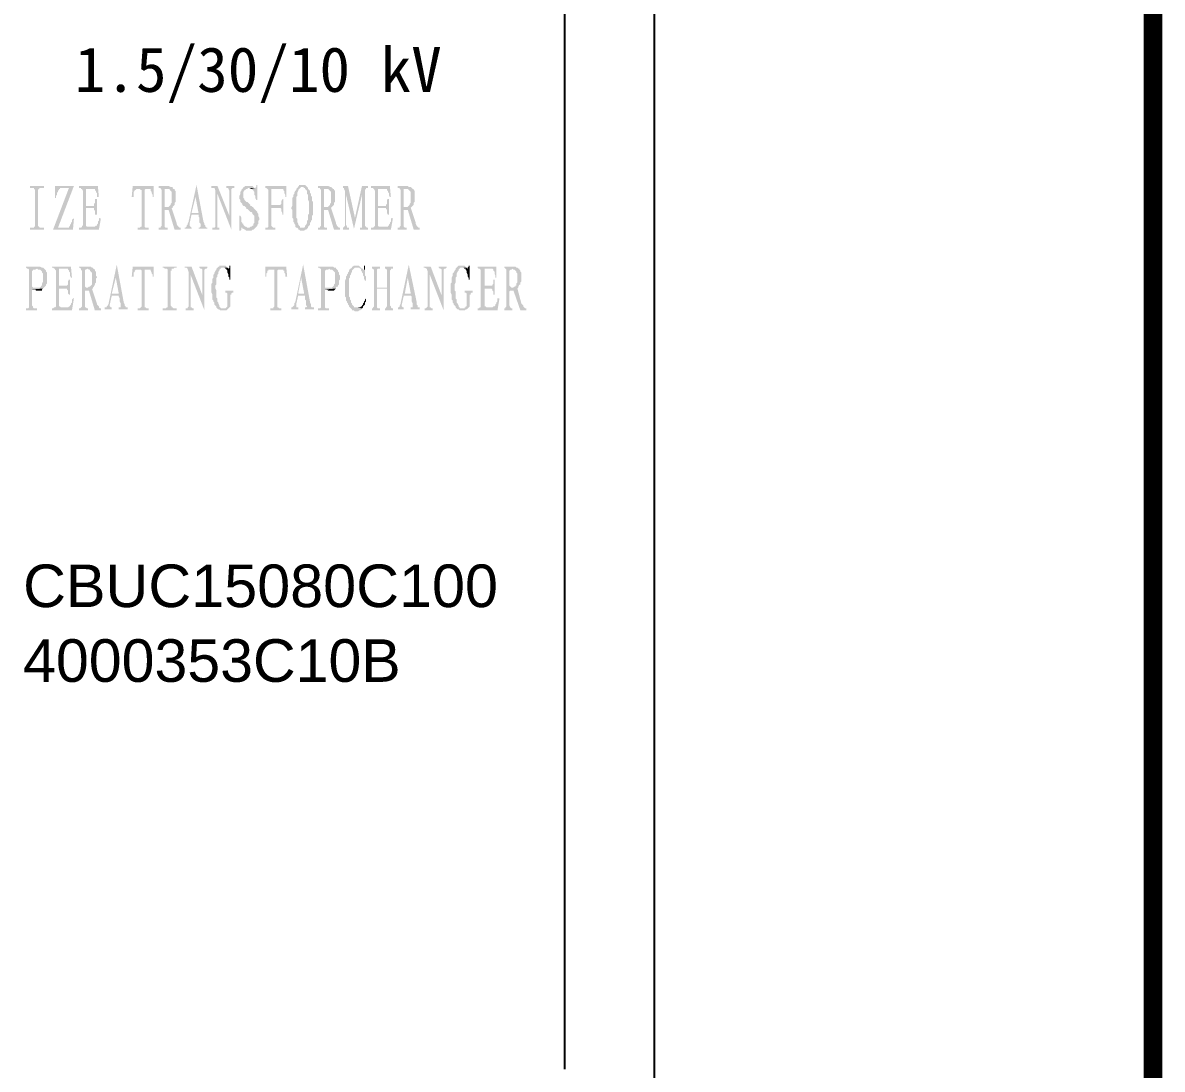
# Model space of a CAD drawing. Header units: millimetres. Extents: x 266108 to 276883, y -181835 to -175175.
# Drawn here: x 276818.8 to 276883, y -180779.9 to -180720.9 of the extents above; entities that cross this region are included whole.
import ezdxf

# ---------------------------------------------------------------- set-up
doc = ezdxf.new("R2010")
doc.units = ezdxf.units.MM
doc.header["$LTSCALE"] = 13
for name, color, linetype in [('1', 4, 'Continuous'), ('2', 3, 'Continuous'), ('PDF_Geometry', 7, 'Continuous')]:
    doc.layers.add(name, color=color, linetype=linetype)
doc.styles.add('Note Text (ANSI)', font='arial.ttf')
doc.styles.add('PDF FangSong', font='')
doc.styles.get('PDF FangSong').set_extended_font_data('FangSong')

msp = doc.modelspace()

# ---------------------------------------------------------------- hatches: boundary and pattern name
at = {"layer": '2', "linetype": 'Continuous', "transparency": 33554559}
for points in [[(276820.009, -180730.134), (276819.223, -180730.134), (276819.223, -180730.247), (276819.335, -180730.247), (276819.392, -180730.247), (276819.448, -180730.247), (276819.448, -180730.303), (276819.504, -180730.359), (276819.504, -180730.415), (276819.504, -180732.381), (276819.504, -180732.437), (276819.448, -180732.437), (276819.448, -180732.493), (276819.392, -180732.493), (276819.279, -180732.493), (276819.223, -180732.493), (276819.223, -180732.606), (276820.009, -180732.606), (276820.009, -180732.493), (276819.953, -180732.493), (276819.897, -180732.493), (276819.841, -180732.493), (276819.785, -180732.493), (276819.729, -180732.437), (276819.672, -180732.381), (276819.672, -180730.359), (276819.729, -180730.303), (276819.785, -180730.247), (276819.841, -180730.247), (276819.897, -180730.247), (276820.009, -180730.247)], [(276821.694, -180730.134), (276821.414, -180730.247), (276820.515, -180732.606), (276820.796, -180732.493)], [(276821.694, -180730.134), (276820.627, -180730.134), (276820.627, -180730.808), (276820.683, -180730.808), (276820.683, -180730.696), (276820.74, -180730.64), (276820.74, -180730.527), (276820.796, -180730.471), (276820.796, -180730.415), (276820.852, -180730.359), (276820.852, -180730.303), (276820.908, -180730.303), (276820.908, -180730.247), (276821.414, -180730.247)], [(276823.042, -180730.134), (276821.975, -180730.134), (276821.975, -180730.247), (276822.031, -180730.247), (276822.087, -180730.247), (276822.087, -180730.303), (276822.818, -180730.303), (276822.874, -180730.303), (276822.874, -180730.359), (276822.93, -180730.415), (276822.93, -180730.471), (276822.986, -180730.527), (276822.986, -180730.64), (276822.986, -180730.752), (276823.098, -180730.752)], [(276826.188, -180730.134), (276825.008, -180730.134), (276824.952, -180730.752), (276825.064, -180730.752), (276825.064, -180730.64), (276825.064, -180730.527), (276825.064, -180730.471), (276825.121, -180730.415), (276825.121, -180730.359), (276825.177, -180730.359), (276825.233, -180730.303), (276825.289, -180730.303)], [(276826.188, -180730.134), (276825.289, -180730.303), (276825.963, -180730.303), (276826.019, -180730.303), (276826.019, -180730.359), (276826.019, -180730.415), (276826.075, -180730.471), (276826.075, -180730.527), (276826.132, -180730.64), (276826.132, -180730.752), (276826.188, -180730.752)], [(276826.974, -180730.134), (276826.469, -180730.134), (276826.469, -180730.247), (276826.525, -180730.247), (276826.581, -180730.247), (276826.581, -180730.303), (276826.637, -180730.359), (276826.637, -180732.381), (276826.581, -180732.437), (276826.581, -180732.493), (276826.525, -180732.493), (276826.469, -180732.493), (276826.469, -180732.606), (276826.974, -180732.606), (276826.974, -180732.493), (276826.918, -180732.493), (276826.862, -180732.493), (276826.806, -180732.437), (276826.806, -180732.381), (276826.806, -180731.538), (276826.806, -180731.482), (276826.862, -180731.482), (276826.918, -180731.482), (276827.03, -180731.482), (276827.199, -180731.37), (276827.255, -180731.37), (276826.918, -180731.314), (276826.862, -180731.314), (276826.806, -180731.314), (276826.806, -180731.258), (276826.806, -180730.359), (276826.806, -180730.303), (276826.862, -180730.303), (276826.974, -180730.303), (276827.311, -180730.303), (276827.255, -180730.247), (276827.255, -180730.19), (276827.199, -180730.19), (276827.143, -180730.19), (276827.03, -180730.134)], [(276828.603, -180730.078), (276828.154, -180732.156), (276828.097, -180732.269), (276828.097, -180732.325), (276828.041, -180732.381), (276828.041, -180732.437), (276827.985, -180732.493), (276827.929, -180732.493), (276827.929, -180732.549), (276828.322, -180732.549), (276828.322, -180732.493), (276828.266, -180732.437), (276828.21, -180732.381), (276828.21, -180732.269), (276828.322, -180731.763), (276828.715, -180731.763), (276828.322, -180731.651), (276828.547, -180730.752)], [(276828.603, -180730.078), (276828.547, -180730.752), (276828.715, -180731.651), (276828.322, -180731.651), (276828.715, -180731.763), (276828.715, -180731.875), (276828.771, -180731.932), (276828.771, -180731.988), (276828.771, -180732.1), (276828.771, -180732.156), (276828.771, -180732.212), (276828.828, -180732.269), (276828.828, -180732.325), (276828.828, -180732.381), (276828.828, -180732.437), (276828.771, -180732.493), (276828.715, -180732.493), (276828.715, -180732.549), (276829.221, -180732.549), (276829.221, -180732.493), (276829.165, -180732.493), (276829.108, -180732.437), (276829.108, -180732.381), (276829.052, -180732.325), (276829.052, -180732.269), (276828.996, -180732.156)], [(276829.782, -180730.134), (276829.445, -180730.134), (276829.445, -180730.247), (276829.502, -180730.247), (276829.558, -180730.247), (276829.614, -180730.247), (276829.67, -180730.415), (276829.782, -180730.584), (276830.569, -180732.606), (276830.456, -180731.819)], [(276830.737, -180730.134), (276830.288, -180730.134), (276830.288, -180730.247), (276830.344, -180730.247), (276830.4, -180730.247), (276830.4, -180730.303), (276830.456, -180730.415), (276830.456, -180731.819), (276830.569, -180732.606), (276830.569, -180730.359), (276830.569, -180730.303), (276830.625, -180730.247), (276830.737, -180730.247)], [(276831.467, -180730.134), (276831.411, -180730.134), (276831.355, -180730.134), (276831.299, -180730.19), (276831.243, -180730.19), (276831.243, -180730.247), (276831.186, -180730.303), (276831.13, -180730.359), (276831.13, -180730.415), (276831.074, -180730.471), (276831.074, -180730.527), (276831.074, -180730.584), (276831.018, -180730.696), (276831.018, -180730.752), (276831.018, -180730.864), (276831.074, -180730.921), (276831.074, -180730.977), (276831.074, -180731.033), (276831.13, -180731.089), (276831.186, -180731.145), (276831.186, -180731.201), (276831.243, -180731.258), (276831.299, -180731.258), (276831.355, -180731.314), (276831.411, -180731.37), (276831.411, -180731.426), (276831.467, -180731.426), (276831.523, -180731.482), (276831.58, -180731.538), (276831.636, -180731.595), (276831.692, -180731.595), (276831.748, -180731.651), (276831.748, -180731.707), (276831.804, -180731.763), (276831.86, -180731.819), (276831.86, -180731.875), (276831.86, -180731.932), (276831.86, -180731.988), (276831.86, -180732.1), (276831.86, -180732.156), (276831.86, -180732.212), (276831.804, -180732.269), (276831.804, -180732.325), (276831.804, -180732.381), (276831.748, -180732.381), (276831.692, -180732.437), (276831.636, -180732.437), (276831.58, -180732.493), (276831.523, -180732.493), (276831.13, -180732.493), (276831.186, -180732.493), (276831.186, -180732.549), (276831.243, -180732.549), (276831.355, -180732.606), (276831.411, -180732.662), (276831.467, -180732.662), (276831.58, -180732.662), (276831.636, -180732.662), (276831.692, -180732.662), (276831.748, -180732.606), (276831.804, -180732.606), (276831.86, -180732.549), (276831.917, -180732.493), (276831.973, -180732.437), (276832.029, -180732.381), (276832.029, -180732.325), (276832.085, -180732.269), (276832.085, -180732.212), (276832.085, -180732.1), (276832.141, -180732.044), (276832.141, -180731.988), (276832.141, -180731.932), (276832.085, -180731.819), (276832.085, -180731.763), (276832.085, -180731.707), (276832.029, -180731.651), (276832.029, -180731.595), (276831.973, -180731.538), (276831.917, -180731.482), (276831.86, -180731.426), (276831.804, -180731.37), (276831.804, -180731.314), (276831.748, -180731.314), (276831.692, -180731.258), (276831.636, -180731.258), (276831.636, -180731.201), (276831.58, -180731.145), (276831.523, -180731.089), (276831.467, -180731.033), (276831.411, -180731.033), (276831.355, -180730.977), (276831.299, -180730.921), (276831.299, -180730.864), (276831.243, -180730.808), (276831.243, -180730.752), (276831.243, -180730.696), (276831.243, -180730.64), (276831.243, -180730.584), (276831.243, -180730.471), (276831.299, -180730.415), (276831.299, -180730.359), (276831.355, -180730.359), (276831.411, -180730.303), (276831.467, -180730.303), (276831.523, -180730.247), (276831.58, -180730.247), (276831.86, -180730.247), (276831.804, -180730.19), (276831.748, -180730.134), (276831.692, -180730.134), (276831.636, -180730.134), (276831.58, -180730.134)], [(276831.861, -180730.247), (276831.58, -180730.247), (276831.692, -180730.303), (276831.917, -180730.247)], [(276832.029, -180730.078), (276831.973, -180730.078), (276831.973, -180730.19), (276831.917, -180730.247), (276831.692, -180730.303), (276831.748, -180730.303), (276831.748, -180730.359), (276831.804, -180730.359), (276831.804, -180730.415), (276831.86, -180730.471), (276831.86, -180730.527), (276831.86, -180730.64), (276831.917, -180730.696), (276831.917, -180730.808), (276831.973, -180730.921), (276832.029, -180730.921)], [(276833.658, -180730.134), (276832.478, -180730.134), (276832.478, -180730.247), (276832.535, -180730.247), (276833.489, -180730.303), (276833.489, -180730.359), (276833.546, -180730.415), (276833.546, -180730.471), (276833.546, -180730.527), (276833.602, -180730.64), (276833.602, -180730.752), (276833.658, -180730.752)], [(276832.534, -180730.247), (276832.591, -180730.303), (276832.647, -180730.359), (276832.647, -180730.415), (276832.647, -180732.437), (276832.591, -180732.493), (276832.534, -180732.493), (276832.478, -180732.493), (276832.478, -180732.606), (276833.04, -180732.606), (276833.04, -180732.493), (276832.984, -180732.493), (276832.928, -180732.493), (276832.871, -180732.437), (276832.815, -180732.381), (276832.815, -180731.37), (276833.321, -180731.37), (276832.815, -180731.201), (276832.815, -180730.303), (276833.489, -180730.303)], [(276834.613, -180730.078), (276834.557, -180730.078), (276834.444, -180730.078), (276834.388, -180730.078), (276834.388, -180730.134), (276834.332, -180730.134), (276834.332, -180730.19), (276834.276, -180730.247), (276834.22, -180730.303), (276834.22, -180730.359), (276834.163, -180730.415), (276834.107, -180730.527), (276834.107, -180730.584), (276834.051, -180730.64), (276834.051, -180730.696), (276834.051, -180730.752), (276833.995, -180730.808), (276833.995, -180730.864), (276833.995, -180730.977), (276833.995, -180731.033), (276833.995, -180731.089), (276833.995, -180731.201), (276833.995, -180731.258), (276833.939, -180731.37), (276833.939, -180731.426), (276833.995, -180731.482), (276833.995, -180731.538), (276833.995, -180731.651), (276833.995, -180731.707), (276833.995, -180731.763), (276833.995, -180731.875), (276833.995, -180731.932), (276834.051, -180731.988), (276834.051, -180732.044), (276834.051, -180732.156), (276834.107, -180732.212), (276834.107, -180732.269), (276834.163, -180732.325), (276834.163, -180732.437), (276834.22, -180732.493), (276834.276, -180732.493), (276834.613, -180732.493), (276834.557, -180732.493), (276834.5, -180732.493), (276834.444, -180732.493), (276834.444, -180732.437), (276834.388, -180732.381), (276834.332, -180732.325), (276834.332, -180732.269), (276834.276, -180732.156), (276834.276, -180732.1), (276834.276, -180732.044), (276834.276, -180731.988), (276834.22, -180731.932), (276834.22, -180731.875), (276834.22, -180731.763), (276834.22, -180731.707), (276834.22, -180731.595), (276834.22, -180731.538), (276834.22, -180731.426), (276834.22, -180731.37), (276834.22, -180731.314), (276834.22, -180731.258), (276834.22, -180731.145), (276834.22, -180731.089), (276834.22, -180730.977), (276834.22, -180730.921), (276834.22, -180730.864), (276834.22, -180730.752), (276834.276, -180730.696), (276834.276, -180730.64), (276834.276, -180730.584), (276834.276, -180730.527), (276834.332, -180730.415), (276834.332, -180730.359), (276834.388, -180730.303), (276834.444, -180730.247), (276834.5, -180730.19), (276834.557, -180730.19), (276834.837, -180730.19), (276834.781, -180730.134), (276834.725, -180730.078), (276834.669, -180730.078)], [(276834.837, -180730.19), (276834.556, -180730.19), (276834.613, -180730.19), (276834.669, -180730.247), (276834.725, -180730.247), (276834.725, -180730.303), (276834.781, -180730.359), (276834.837, -180730.415), (276834.837, -180730.527), (276834.837, -180730.584), (276834.893, -180730.64), (276834.893, -180730.752), (276834.893, -180730.808), (276834.893, -180730.864), (276834.893, -180730.921), (276834.95, -180731.033), (276834.95, -180731.089), (276834.95, -180731.201), (276834.95, -180731.258), (276834.95, -180731.37), (276834.95, -180731.426), (276834.95, -180731.538), (276834.95, -180731.595), (276834.95, -180731.707), (276834.893, -180731.763), (276834.893, -180731.819), (276834.893, -180731.932), (276834.893, -180731.988), (276834.893, -180732.044), (276834.837, -180732.1), (276834.837, -180732.156), (276834.837, -180732.212), (276834.781, -180732.325), (276834.725, -180732.381), (276834.725, -180732.437), (276834.669, -180732.493), (276834.613, -180732.493), (276834.276, -180732.493), (276834.332, -180732.549), (276834.332, -180732.606), (276834.388, -180732.606), (276834.444, -180732.662), (276834.5, -180732.662), (276834.556, -180732.662), (276834.613, -180732.662), (276834.669, -180732.662), (276834.725, -180732.606), (276834.781, -180732.606), (276834.837, -180732.549), (276834.893, -180732.493), (276834.893, -180732.437), (276834.95, -180732.381), (276835.006, -180732.325), (276835.006, -180732.269), (276835.006, -180732.212), (276835.062, -180732.156), (276835.062, -180732.1), (276835.118, -180732.044), (276835.118, -180731.988), (276835.118, -180731.875), (276835.118, -180731.819), (276835.174, -180731.763), (276835.174, -180731.651), (276835.174, -180731.595), (276835.174, -180731.538), (276835.174, -180731.426), (276835.174, -180731.37), (276835.174, -180731.314), (276835.174, -180731.201), (276835.174, -180731.145), (276835.174, -180731.033), (276835.118, -180730.977), (276835.118, -180730.921), (276835.118, -180730.808), (276835.118, -180730.752), (276835.062, -180730.696), (276835.062, -180730.64), (276835.062, -180730.584), (276835.006, -180730.527), (276835.006, -180730.415), (276834.95, -180730.359), (276834.893, -180730.303), (276834.893, -180730.247)], [(276835.961, -180730.134), (276835.455, -180730.134), (276835.455, -180730.247), (276835.511, -180730.247), (276835.568, -180730.247), (276835.568, -180730.303), (276835.624, -180730.359), (276835.624, -180732.381), (276835.568, -180732.437), (276835.568, -180732.493), (276835.511, -180732.493), (276835.455, -180732.493), (276835.455, -180732.606), (276835.961, -180732.606), (276835.961, -180732.493), (276835.905, -180732.493), (276835.848, -180732.493), (276835.792, -180732.437), (276835.792, -180732.381), (276835.792, -180731.538), (276835.792, -180731.482), (276835.848, -180731.482), (276835.905, -180731.482), (276836.017, -180731.482), (276836.185, -180731.37), (276835.905, -180731.314), (276835.848, -180731.314), (276835.792, -180731.314), (276835.792, -180731.258), (276835.792, -180730.359), (276835.792, -180730.303), (276835.848, -180730.303), (276835.905, -180730.303), (276836.298, -180730.303), (276836.242, -180730.247), (276836.185, -180730.19), (276836.129, -180730.19), (276836.017, -180730.134)], [(276837.14, -180730.134), (276836.859, -180730.134), (276836.859, -180730.247), (276836.916, -180730.247), (276836.916, -180730.303), (276836.972, -180730.415), (276837.028, -180730.64), (276837.477, -180732.549), (276837.533, -180731.932)], [(276838.264, -180730.134), (276837.927, -180730.134), (276837.533, -180731.932), (276837.477, -180732.549), (276837.927, -180730.64), (276838.095, -180730.415), (276838.095, -180730.359), (276838.151, -180730.303), (276838.151, -180730.247), (276838.207, -180730.247), (276838.264, -180730.247)], [(276839.499, -180730.134), (276838.432, -180730.134), (276838.432, -180730.247), (276838.488, -180730.247), (276838.544, -180730.247), (276838.601, -180730.303), (276839.275, -180730.303), (276839.331, -180730.303), (276839.331, -180730.359), (276839.387, -180730.415), (276839.387, -180730.471), (276839.443, -180730.527), (276839.443, -180730.64), (276839.499, -180730.752), (276839.555, -180730.752)], [(276840.454, -180730.134), (276839.948, -180730.134), (276839.948, -180730.247), (276840.005, -180730.247), (276840.061, -180730.247), (276840.061, -180730.303), (276840.117, -180730.359), (276840.117, -180732.381), (276840.061, -180732.437), (276840.061, -180732.493), (276840.005, -180732.493), (276839.948, -180732.493), (276839.948, -180732.606), (276840.454, -180732.606), (276840.454, -180732.493), (276840.398, -180732.493), (276840.342, -180732.493), (276840.285, -180732.437), (276840.285, -180732.381), (276840.285, -180731.538), (276840.285, -180731.482), (276840.342, -180731.482), (276840.398, -180731.482), (276840.51, -180731.482), (276840.679, -180731.37), (276840.398, -180731.314), (276840.342, -180731.314), (276840.285, -180731.314), (276840.285, -180731.258), (276840.285, -180730.359), (276840.285, -180730.303), (276840.342, -180730.303), (276840.398, -180730.303), (276840.791, -180730.303), (276840.735, -180730.247), (276840.679, -180730.19), (276840.566, -180730.19), (276840.51, -180730.134)], [(276822.087, -180730.303), (276822.144, -180730.303), (276822.2, -180730.415), (276822.2, -180732.381), (276822.144, -180732.381), (276822.144, -180732.437), (276822.087, -180732.493), (276822.537, -180732.437), (276822.481, -180732.437), (276822.424, -180732.437), (276822.368, -180732.381), (276822.368, -180732.325), (276822.368, -180731.37), (276822.761, -180731.37), (276822.368, -180731.258), (276822.368, -180730.303), (276822.818, -180730.303)], [(276822.986, -180730.864), (276822.874, -180730.864), (276822.874, -180730.921), (276822.874, -180730.977), (276822.874, -180731.089), (276822.818, -180731.145), (276822.818, -180731.201), (276822.818, -180731.258), (276822.368, -180731.258), (276822.762, -180731.37), (276822.818, -180731.37), (276822.818, -180731.426), (276822.818, -180731.482), (276822.874, -180731.538), (276822.874, -180731.651), (276822.874, -180731.763), (276822.986, -180731.763)], [(276825.289, -180730.303), (276825.345, -180730.303), (276825.401, -180730.303), (276825.457, -180730.359), (276825.514, -180730.359), (276825.514, -180732.381), (276825.514, -180732.437), (276825.457, -180732.437), (276825.401, -180732.493), (276825.345, -180732.493), (276825.289, -180732.493), (276825.289, -180732.606), (276825.907, -180732.606), (276825.907, -180732.493), (276825.851, -180732.493), (276825.794, -180732.493), (276825.738, -180732.493), (276825.682, -180732.437), (276825.682, -180732.381), (276825.682, -180730.359), (276825.738, -180730.303), (276825.794, -180730.303), (276825.907, -180730.303), (276825.963, -180730.303)], [(276827.311, -180730.303), (276826.974, -180730.303), (276827.03, -180730.303), (276827.086, -180730.303), (276827.086, -180730.359), (276827.143, -180730.415), (276827.199, -180730.471), (276827.199, -180730.527), (276827.199, -180730.64), (276827.199, -180730.696), (276827.199, -180730.808), (276827.199, -180730.864), (276827.199, -180730.921), (276827.199, -180731.033), (276827.199, -180731.089), (276827.143, -180731.145), (276827.143, -180731.201), (276827.086, -180731.258), (276827.03, -180731.314), (276826.974, -180731.314), (276826.918, -180731.314), (276827.255, -180731.37), (276827.255, -180731.314), (276827.311, -180731.258), (276827.367, -180731.201), (276827.367, -180731.145), (276827.367, -180731.089), (276827.423, -180731.033), (276827.423, -180730.977), (276827.423, -180730.921), (276827.423, -180730.808), (276827.423, -180730.752), (276827.423, -180730.64), (276827.423, -180730.584), (276827.423, -180730.471), (276827.423, -180730.415), (276827.367, -180730.359), (276827.367, -180730.303)], [(276829.67, -180730.415), (276829.67, -180732.381), (276829.67, -180732.437), (276829.614, -180732.493), (276829.558, -180732.493), (276829.502, -180732.493), (276829.502, -180732.606), (276829.895, -180732.606), (276829.895, -180732.493), (276829.839, -180732.493), (276829.782, -180732.493), (276829.782, -180732.437), (276829.782, -180732.381), (276829.782, -180730.584)], [(276833.489, -180730.864), (276833.433, -180730.864), (276833.433, -180730.921), (276833.377, -180730.977), (276833.377, -180731.089), (276833.377, -180731.145), (276833.321, -180731.201), (276832.815, -180731.201), (276833.321, -180731.37), (276833.377, -180731.426), (276833.377, -180731.482), (276833.377, -180731.538), (276833.433, -180731.651), (276833.433, -180731.763), (276833.489, -180731.763)], [(276836.298, -180730.303), (276835.904, -180730.303), (276836.017, -180730.303), (276836.073, -180730.359), (276836.129, -180730.415), (276836.185, -180730.471), (276836.185, -180730.527), (276836.185, -180730.64), (276836.185, -180730.696), (276836.185, -180730.808), (276836.185, -180730.864), (276836.185, -180730.921), (276836.185, -180731.033), (276836.185, -180731.089), (276836.129, -180731.145), (276836.129, -180731.201), (276836.073, -180731.258), (276836.017, -180731.314), (276835.961, -180731.314), (276835.904, -180731.314), (276836.185, -180731.37), (276836.241, -180731.314), (276836.298, -180731.258), (276836.354, -180731.201), (276836.354, -180731.145), (276836.354, -180731.089), (276836.41, -180731.033), (276836.41, -180730.977), (276836.41, -180730.921), (276836.41, -180730.808), (276836.41, -180730.752), (276836.41, -180730.64), (276836.41, -180730.584), (276836.41, -180730.471), (276836.41, -180730.415), (276836.354, -180730.359), (276836.354, -180730.303)], [(276836.972, -180730.415), (276836.972, -180732.381), (276836.915, -180732.437), (276836.859, -180732.493), (276836.859, -180732.606), (276837.196, -180732.606), (276837.196, -180732.493), (276837.14, -180732.493), (276837.084, -180732.493), (276837.084, -180732.437), (276837.028, -180732.325), (276837.028, -180730.64)], [(276838.095, -180730.415), (276837.927, -180730.64), (276837.927, -180732.381), (276837.927, -180732.437), (276837.927, -180732.493), (276837.87, -180732.493), (276837.814, -180732.493), (276837.814, -180732.606), (276838.264, -180732.606), (276838.264, -180732.493), (276838.207, -180732.493), (276838.151, -180732.437), (276838.095, -180732.381)], [(276838.601, -180730.303), (276838.657, -180730.415), (276838.657, -180732.381), (276838.601, -180732.437), (276838.544, -180732.493), (276838.994, -180732.437), (276838.938, -180732.437), (276838.881, -180732.437), (276838.825, -180732.381), (276838.825, -180732.325), (276838.825, -180731.37), (276839.275, -180731.37), (276838.825, -180731.258), (276838.825, -180730.303), (276839.275, -180730.303)], [(276839.443, -180730.864), (276839.387, -180730.864), (276839.331, -180730.921), (276839.331, -180730.977), (276839.331, -180731.089), (276839.331, -180731.145), (276839.274, -180731.201), (276839.274, -180731.258), (276838.825, -180731.258), (276839.274, -180731.37), (276839.274, -180731.426), (276839.331, -180731.482), (276839.331, -180731.538), (276839.331, -180731.651), (276839.387, -180731.763), (276839.443, -180731.763)], [(276840.791, -180730.303), (276840.398, -180730.303), (276840.454, -180730.303), (276840.51, -180730.303), (276840.566, -180730.359), (276840.623, -180730.415), (276840.679, -180730.471), (276840.679, -180730.527), (276840.679, -180730.64), (276840.679, -180730.696), (276840.679, -180730.808), (276840.679, -180730.864), (276840.679, -180730.921), (276840.679, -180731.033), (276840.679, -180731.089), (276840.623, -180731.145), (276840.623, -180731.201), (276840.566, -180731.258), (276840.51, -180731.314), (276840.454, -180731.314), (276840.398, -180731.314), (276840.679, -180731.37), (276840.735, -180731.314), (276840.791, -180731.258), (276840.847, -180731.201), (276840.847, -180731.145), (276840.847, -180731.089), (276840.903, -180731.033), (276840.903, -180730.977), (276840.903, -180730.921), (276840.903, -180730.808), (276840.903, -180730.752), (276840.903, -180730.64), (276840.903, -180730.584), (276840.903, -180730.471), (276840.903, -180730.415), (276840.847, -180730.359), (276840.847, -180730.303)], [(276827.199, -180731.37), (276827.03, -180731.482), (276827.367, -180732.606), (276827.704, -180732.606), (276827.704, -180732.493), (276827.648, -180732.493), (276827.592, -180732.437), (276827.536, -180732.381), (276827.48, -180732.269), (276827.48, -180732.212)], [(276836.185, -180731.37), (276836.017, -180731.482), (276836.354, -180732.606), (276836.691, -180732.606), (276836.691, -180732.493), (276836.635, -180732.493), (276836.579, -180732.437), (276836.522, -180732.381), (276836.466, -180732.269), (276836.466, -180732.212)], [(276840.679, -180731.37), (276840.51, -180731.482), (276840.847, -180732.606), (276841.184, -180732.606), (276841.184, -180732.493), (276841.128, -180732.493), (276841.072, -180732.437), (276841.016, -180732.381), (276840.96, -180732.269), (276840.96, -180732.212)], [(276821.694, -180731.988), (276821.638, -180731.988), (276821.582, -180732.044), (276821.582, -180732.156), (276821.526, -180732.212), (276821.526, -180732.269), (276821.47, -180732.325), (276821.47, -180732.381), (276821.414, -180732.437), (276821.414, -180732.493), (276820.796, -180732.493), (276820.515, -180732.606), (276821.638, -180732.606)], [(276823.099, -180731.932), (276823.099, -180731.988), (276823.099, -180732.1), (276823.042, -180732.156), (276823.042, -180732.212), (276823.042, -180732.269), (276822.986, -180732.325), (276822.986, -180732.381), (276822.93, -180732.381), (276822.874, -180732.437), (276822.818, -180732.437), (276822.762, -180732.437), (276822.705, -180732.437), (276822.593, -180732.437), (276822.537, -180732.437), (276822.088, -180732.493), (276822.031, -180732.493), (276821.975, -180732.493), (276821.975, -180732.606), (276823.099, -180732.606), (276823.211, -180731.988)], [(276831.074, -180731.819), (276831.018, -180731.819), (276831.018, -180732.662), (276831.074, -180732.662), (276831.13, -180732.606), (276831.13, -180732.549), (276831.13, -180732.493), (276831.524, -180732.493), (276831.467, -180732.493), (276831.411, -180732.437), (276831.355, -180732.437), (276831.299, -180732.381), (276831.243, -180732.325), (276831.243, -180732.269), (276831.187, -180732.269), (276831.187, -180732.212), (276831.13, -180732.156), (276831.13, -180732.044), (276831.13, -180731.988), (276831.13, -180731.932)], [(276839.612, -180731.932), (276839.555, -180731.988), (276839.555, -180732.1), (276839.555, -180732.156), (276839.499, -180732.212), (276839.499, -180732.269), (276839.443, -180732.325), (276839.443, -180732.381), (276839.387, -180732.381), (276839.387, -180732.437), (276839.331, -180732.437), (276839.218, -180732.437), (276839.162, -180732.437), (276839.106, -180732.437), (276838.994, -180732.437), (276838.544, -180732.493), (276838.488, -180732.493), (276838.432, -180732.493), (276838.432, -180732.606), (276839.555, -180732.606), (276839.668, -180731.988)], [(276819.616, -180734.684), (276818.998, -180734.684), (276818.998, -180734.74), (276819.055, -180734.796), (276819.111, -180734.796), (276819.616, -180734.796), (276819.672, -180734.852), (276819.729, -180734.852), (276819.785, -180734.852), (276819.841, -180734.908), (276819.897, -180734.965), (276819.897, -180735.021), (276819.953, -180735.077), (276819.953, -180735.133), (276819.953, -180735.245), (276819.953, -180735.302), (276819.953, -180735.414), (276819.953, -180735.47), (276819.953, -180735.526), (276819.897, -180735.639), (276819.897, -180735.695), (276819.897, -180735.751), (276819.841, -180735.751), (276819.841, -180735.807), (276819.785, -180735.863), (276819.729, -180735.863), (276819.672, -180735.863), (276819.616, -180735.863), (276819.953, -180735.919), (276820.009, -180735.863), (276820.066, -180735.807), (276820.122, -180735.751), (276820.122, -180735.695), (276820.178, -180735.639), (276820.178, -180735.582), (276820.178, -180735.47), (276820.178, -180735.414), (276820.178, -180735.302), (276820.178, -180735.189), (276820.178, -180735.133), (276820.178, -180735.077), (276820.178, -180735.021), (276820.122, -180734.965), (276820.122, -180734.908), (276820.066, -180734.852), (276820.009, -180734.796), (276819.953, -180734.74), (276819.897, -180734.74), (276819.785, -180734.684), (276819.729, -180734.684), (276819.672, -180734.684)], [(276821.526, -180734.684), (276820.459, -180734.684), (276820.459, -180734.74), (276820.515, -180734.74), (276820.571, -180734.796), (276820.627, -180734.796), (276821.357, -180734.796), (276821.357, -180734.852), (276821.413, -180734.908), (276821.413, -180734.965), (276821.47, -180735.021), (276821.47, -180735.077), (276821.47, -180735.189), (276821.526, -180735.302), (276821.582, -180735.302)], [(276822.481, -180734.684), (276821.975, -180734.684), (276821.975, -180734.74), (276822.031, -180734.74), (276822.087, -180734.796), (276822.087, -180734.852), (276822.144, -180734.908), (276822.144, -180736.93), (276822.087, -180736.987), (276822.031, -180737.043), (276821.975, -180737.043), (276821.975, -180737.155), (276822.481, -180737.155), (276822.481, -180737.043), (276822.424, -180737.043), (276822.368, -180736.987), (276822.312, -180736.987), (276822.312, -180736.874), (276822.312, -180736.088), (276822.312, -180736.032), (276822.368, -180736.032), (276822.424, -180736.032), (276822.537, -180736.032), (276822.705, -180735.919), (276822.761, -180735.919), (276822.424, -180735.863), (276822.368, -180735.863), (276822.312, -180735.807), (276822.312, -180735.751), (276822.312, -180734.908), (276822.312, -180734.852), (276822.368, -180734.852), (276822.481, -180734.796), (276822.818, -180734.796), (276822.761, -180734.796), (276822.761, -180734.74), (276822.705, -180734.74), (276822.649, -180734.684), (276822.537, -180734.684)], [(276824.109, -180734.571), (276823.66, -180736.706), (276823.66, -180736.762), (276823.604, -180736.874), (276823.548, -180736.93), (276823.548, -180736.987), (276823.492, -180736.987), (276823.435, -180736.987), (276823.435, -180737.099), (276823.829, -180737.099), (276823.829, -180736.987), (276823.772, -180736.987), (276823.716, -180736.93), (276823.716, -180736.874), (276823.716, -180736.818), (276823.829, -180736.313), (276824.222, -180736.313), (276823.829, -180736.2), (276824.053, -180735.302)], [(276824.109, -180734.571), (276824.053, -180735.302), (276824.222, -180736.2), (276823.829, -180736.2), (276824.222, -180736.313), (276824.222, -180736.369), (276824.278, -180736.481), (276824.278, -180736.537), (276824.278, -180736.593), (276824.278, -180736.65), (276824.334, -180736.762), (276824.334, -180736.818), (276824.334, -180736.874), (276824.334, -180736.93), (276824.334, -180736.987), (276824.278, -180736.987), (276824.222, -180736.987), (276824.222, -180737.099), (276824.727, -180737.099), (276824.727, -180736.987), (276824.671, -180736.987), (276824.615, -180736.987), (276824.615, -180736.93), (276824.559, -180736.874), (276824.559, -180736.818), (276824.503, -180736.706)], [(276826.188, -180734.684), (276825.008, -180734.684), (276824.952, -180735.245), (276825.064, -180735.245), (276825.064, -180735.133), (276825.064, -180735.077), (276825.064, -180735.021), (276825.121, -180734.965), (276825.121, -180734.908), (276825.177, -180734.852), (276825.233, -180734.852), (276825.289, -180734.852)], [(276826.188, -180734.684), (276825.289, -180734.852), (276825.963, -180734.852), (276826.019, -180734.852), (276826.019, -180734.908), (276826.075, -180735.021), (276826.075, -180735.077), (276826.132, -180735.133), (276826.132, -180735.245), (276826.188, -180735.245)], [(276827.479, -180734.684), (276826.693, -180734.684), (276826.693, -180734.74), (276826.749, -180734.74), (276826.805, -180734.796), (276826.862, -180734.796), (276826.918, -180734.796), (276826.974, -180734.852), (276826.974, -180734.908), (276826.974, -180736.93), (276826.974, -180736.987), (276826.918, -180736.987), (276826.862, -180737.043), (276826.805, -180737.043), (276826.693, -180737.043), (276826.693, -180737.155), (276827.479, -180737.155), (276827.479, -180737.043), (276827.367, -180737.043), (276827.311, -180737.043), (276827.255, -180736.987), (276827.199, -180736.987), (276827.199, -180736.93), (276827.142, -180736.874), (276827.142, -180734.908), (276827.199, -180734.908), (276827.199, -180734.852), (276827.199, -180734.796), (276827.255, -180734.796), (276827.311, -180734.796), (276827.367, -180734.74), (276827.479, -180734.74)], [(276828.322, -180734.684), (276827.929, -180734.684), (276827.929, -180734.74), (276828.041, -180734.74), (276828.097, -180734.796), (276828.153, -180734.965), (276828.266, -180735.133), (276829.052, -180737.155), (276828.94, -180736.313)], [(276829.221, -180734.684), (276828.771, -180734.684), (276828.771, -180734.74), (276828.827, -180734.796), (276828.884, -180734.796), (276828.94, -180734.852), (276828.94, -180734.908), (276828.94, -180736.313), (276829.052, -180737.155), (276829.052, -180734.908), (276829.052, -180734.852), (276829.108, -180734.796), (276829.164, -180734.796), (276829.221, -180734.74)], [(276830.063, -180734.628), (276830.007, -180734.628), (276829.951, -180734.628), (276829.895, -180734.628), (276829.895, -180734.684), (276829.838, -180734.684), (276829.782, -180734.74), (276829.726, -180734.796), (276829.726, -180734.852), (276829.67, -180734.908), (276829.614, -180735.021), (276829.614, -180735.077), (276829.558, -180735.133), (276829.558, -180735.189), (276829.558, -180735.302), (276829.501, -180735.358), (276829.501, -180735.414), (276829.501, -180735.47), (276829.501, -180735.582), (276829.445, -180735.639), (276829.445, -180735.751), (276829.445, -180735.807), (276829.445, -180735.919), (276829.445, -180735.976), (276829.445, -180736.088), (276829.445, -180736.144), (276829.501, -180736.256), (276829.501, -180736.313), (276829.501, -180736.369), (276829.501, -180736.425), (276829.501, -180736.537), (276829.558, -180736.593), (276829.558, -180736.65), (276829.614, -180736.706), (276829.614, -180736.762), (276829.614, -180736.818), (276829.67, -180736.874), (276829.726, -180736.93), (276829.726, -180736.987), (276829.782, -180737.043), (276829.838, -180737.099), (276829.895, -180737.099), (276829.951, -180737.155), (276830.007, -180737.155), (276830.063, -180737.155), (276830.119, -180737.155), (276830.232, -180737.155), (276830.288, -180737.155), (276830.344, -180737.099), (276830.063, -180737.043), (276830.007, -180737.043), (276829.951, -180736.987), (276829.895, -180736.93), (276829.895, -180736.874), (276829.838, -180736.762), (276829.838, -180736.706), (276829.782, -180736.65), (276829.782, -180736.593), (276829.782, -180736.537), (276829.782, -180736.481), (276829.726, -180736.425), (276829.726, -180736.313), (276829.726, -180736.256), (276829.726, -180736.2), (276829.726, -180736.088), (276829.726, -180736.032), (276829.67, -180735.919), (276829.67, -180735.863), (276829.67, -180735.751), (276829.726, -180735.695), (276829.726, -180735.582), (276829.726, -180735.526), (276829.726, -180735.47), (276829.726, -180735.358), (276829.726, -180735.302), (276829.782, -180735.245), (276829.782, -180735.189), (276829.782, -180735.133), (276829.838, -180735.077), (276829.838, -180734.965), (276829.895, -180734.908), (276829.895, -180734.852), (276829.951, -180734.796), (276830.007, -180734.74), (276830.063, -180734.74), (276830.344, -180734.74), (276830.288, -180734.684), (276830.232, -180734.628), (276830.175, -180734.628), (276830.119, -180734.628)], [(276830.344, -180734.74), (276830.063, -180734.74), (276830.119, -180734.74), (276830.176, -180734.74), (276830.232, -180734.796), (276830.288, -180734.796), (276830.4, -180734.796)], [(276830.512, -180734.628), (276830.456, -180734.628), (276830.456, -180734.684), (276830.456, -180734.74), (276830.4, -180734.796), (276830.288, -180734.796), (276830.288, -180734.852), (276830.344, -180734.908), (276830.344, -180734.965), (276830.344, -180735.021), (276830.4, -180735.133), (276830.4, -180735.245), (276830.456, -180735.302), (276830.456, -180735.414), (276830.512, -180735.414), (276830.512, -180735.302), (276830.512, -180735.245), (276830.512, -180735.133), (276830.512, -180735.077), (276830.512, -180735.021), (276830.512, -180734.965), (276830.512, -180734.908), (276830.512, -180734.852), (276830.512, -180734.74), (276830.512, -180734.684)], [(276833.658, -180734.684), (276832.478, -180734.684), (276832.478, -180735.245), (276832.535, -180735.245), (276832.535, -180735.133), (276832.535, -180735.077), (276832.591, -180735.021), (276832.591, -180734.965), (276832.591, -180734.908), (276832.647, -180734.908), (276832.647, -180734.852), (276832.703, -180734.852), (276832.815, -180734.852)], [(276833.658, -180734.684), (276832.815, -180734.852), (276833.489, -180734.852), (276833.489, -180734.908), (276833.546, -180734.908), (276833.546, -180735.021), (276833.602, -180735.077), (276833.602, -180735.133), (276833.602, -180735.245), (276833.714, -180735.245)], [(276834.613, -180734.571), (276834.163, -180736.706), (276834.107, -180736.762), (276834.107, -180736.874), (276834.051, -180736.93), (276833.995, -180736.987), (276833.939, -180736.987), (276833.939, -180737.099), (276834.332, -180737.099), (276834.332, -180736.987), (276834.22, -180736.987), (276834.22, -180736.93), (276834.22, -180736.874), (276834.22, -180736.818), (276834.332, -180736.313), (276834.725, -180736.313), (276834.332, -180736.2), (276834.5, -180735.302)], [(276834.613, -180734.571), (276834.5, -180735.302), (276834.669, -180736.2), (276834.332, -180736.2), (276834.725, -180736.313), (276834.725, -180736.369), (276834.725, -180736.481), (276834.725, -180736.537), (276834.781, -180736.593), (276834.781, -180736.65), (276834.781, -180736.762), (276834.781, -180736.818), (276834.781, -180736.874), (276834.837, -180736.93), (276834.781, -180736.987), (276834.725, -180736.987), (276834.725, -180737.099), (276835.231, -180737.099), (276835.231, -180736.987), (276835.174, -180736.987), (276835.118, -180736.987), (276835.062, -180736.93), (276835.062, -180736.874), (276835.062, -180736.818), (276835.006, -180736.706)], [(276836.073, -180734.684), (276835.455, -180734.684), (276835.455, -180734.74), (276835.511, -180734.74), (276835.568, -180734.796), (276835.624, -180734.796), (276836.073, -180734.796), (276836.129, -180734.852), (276836.185, -180734.852), (276836.242, -180734.852), (276836.298, -180734.908), (276836.354, -180734.965), (276836.41, -180735.021), (276836.41, -180735.077), (276836.41, -180735.133), (276836.41, -180735.245), (276836.41, -180735.302), (276836.41, -180735.414), (276836.41, -180735.47), (276836.41, -180735.526), (276836.41, -180735.639), (276836.354, -180735.695), (276836.354, -180735.751), (276836.298, -180735.807), (276836.242, -180735.863), (276836.185, -180735.863), (276836.129, -180735.863), (276836.073, -180735.863), (276836.466, -180735.919), (276836.466, -180735.863), (276836.522, -180735.807), (276836.579, -180735.807), (276836.579, -180735.751), (276836.635, -180735.695), (276836.635, -180735.639), (276836.635, -180735.582), (276836.635, -180735.47), (276836.691, -180735.414), (276836.691, -180735.302), (276836.691, -180735.189), (276836.635, -180735.133), (276836.635, -180735.077), (276836.635, -180735.021), (276836.579, -180734.965), (276836.579, -180734.908), (276836.522, -180734.852), (276836.466, -180734.796), (276836.466, -180734.74), (276836.41, -180734.74), (276836.354, -180734.74), (276836.298, -180734.684), (276836.242, -180734.684), (276836.129, -180734.684)], [(276837.365, -180734.684), (276837.365, -180734.74), (276837.309, -180734.796), (276837.253, -180734.796), (276837.196, -180734.908), (276837.196, -180734.965), (276837.14, -180735.021), (276837.14, -180735.077), (276837.084, -180735.133), (276837.084, -180735.189), (276837.028, -180735.245), (276837.028, -180735.302), (276837.028, -180735.358), (276836.972, -180735.47), (276836.972, -180735.526), (276836.972, -180735.582), (276836.972, -180735.695), (276836.972, -180735.751), (276836.972, -180735.807), (276836.972, -180735.919), (276836.972, -180736.032), (276836.972, -180736.088), (276836.972, -180736.144), (276836.972, -180736.256), (276836.972, -180736.313), (276836.972, -180736.369), (276837.028, -180736.425), (276837.028, -180736.537), (276837.028, -180736.593), (276837.084, -180736.65), (276837.084, -180736.706), (276837.14, -180736.762), (276837.14, -180736.818), (276837.196, -180736.874), (276837.196, -180736.93), (276837.253, -180736.987), (276837.309, -180737.043), (276837.365, -180737.099), (276837.365, -180737.155), (276837.421, -180737.155), (276837.477, -180737.155), (276837.533, -180737.211), (276837.59, -180737.211), (276837.646, -180737.211), (276837.702, -180737.211), (276837.758, -180737.155), (276837.814, -180737.155), (276837.87, -180737.099), (276837.927, -180737.099), (276837.927, -180737.043), (276837.702, -180736.987), (276837.646, -180736.987), (276837.59, -180736.987), (276837.533, -180736.987), (276837.477, -180736.987), (276837.477, -180736.93), (276837.421, -180736.874), (276837.365, -180736.818), (276837.365, -180736.762), (276837.309, -180736.706), (276837.309, -180736.65), (276837.309, -180736.593), (276837.253, -180736.537), (276837.253, -180736.481), (276837.253, -180736.425), (276837.196, -180736.369), (276837.196, -180736.256), (276837.196, -180736.2), (276837.196, -180736.144), (276837.196, -180736.032), (276837.196, -180735.976), (276837.196, -180735.863), (276837.196, -180735.751), (276837.196, -180735.695), (276837.196, -180735.582), (276837.196, -180735.526), (276837.196, -180735.47), (276837.196, -180735.358), (276837.253, -180735.302), (276837.253, -180735.245), (276837.253, -180735.189), (276837.309, -180735.133), (276837.309, -180735.077), (276837.365, -180734.965), (276837.365, -180734.908), (276837.421, -180734.852), (276837.477, -180734.796), (276837.533, -180734.74), (276837.59, -180734.74)], [(276837.646, -180734.628), (276837.589, -180734.628), (276837.533, -180734.628), (276837.477, -180734.628), (276837.421, -180734.684), (276837.365, -180734.684), (276837.589, -180734.74), (276837.646, -180734.74), (276837.702, -180734.74), (276837.758, -180734.74), (276837.814, -180734.796), (276837.87, -180734.796), (276837.87, -180734.852), (276837.87, -180734.908), (276837.926, -180734.965), (276837.926, -180735.021), (276837.983, -180735.077), (276837.983, -180735.189), (276838.039, -180735.245), (276838.039, -180735.358), (276838.095, -180735.47), (276838.151, -180735.47), (276838.151, -180735.414), (276838.151, -180735.302), (276838.151, -180735.245), (276838.095, -180735.189), (276838.095, -180735.077), (276838.095, -180735.021), (276838.095, -180734.965), (276838.095, -180734.908), (276838.095, -180734.852), (276838.039, -180734.852), (276837.983, -180734.852), (276837.983, -180734.796), (276837.926, -180734.796), (276837.87, -180734.74), (276837.814, -180734.684), (276837.758, -180734.628), (276837.702, -180734.628)], [(276838.095, -180734.628), (276838.039, -180734.628), (276838.039, -180734.74), (276838.039, -180734.796), (276838.039, -180734.852), (276838.095, -180734.852), (276838.095, -180734.796), (276838.095, -180734.684)], [(276838.937, -180734.684), (276838.488, -180734.684), (276838.488, -180734.796), (276838.544, -180734.796), (276838.6, -180734.852), (276838.6, -180734.908), (276838.6, -180736.93), (276838.544, -180736.987), (276838.544, -180737.043), (276838.488, -180737.043), (276838.488, -180737.155), (276838.937, -180737.155), (276838.937, -180737.043), (276838.881, -180737.043), (276838.825, -180737.043), (276838.769, -180736.987), (276838.769, -180736.93), (276838.769, -180735.919), (276839.331, -180735.919), (276838.769, -180735.863), (276838.769, -180734.908), (276838.769, -180734.852), (276838.825, -180734.796), (276838.881, -180734.796), (276838.937, -180734.796)], [(276839.668, -180734.684), (276839.218, -180734.684), (276839.218, -180734.796), (276839.275, -180734.796), (276839.331, -180734.852), (276839.331, -180734.908), (276839.331, -180735.863), (276838.769, -180735.863), (276839.331, -180735.919), (276839.331, -180736.874), (276839.331, -180736.93), (276839.275, -180736.987), (276839.275, -180737.043), (276839.218, -180737.043), (276839.218, -180737.155), (276839.668, -180737.155), (276839.668, -180737.043), (276839.612, -180737.043), (276839.555, -180736.987), (276839.555, -180736.93), (276839.499, -180736.874), (276839.499, -180734.908), (276839.555, -180734.852), (276839.555, -180734.796), (276839.612, -180734.796), (276839.668, -180734.796)], [(276840.566, -180734.571), (276840.117, -180736.706), (276840.117, -180736.762), (276840.061, -180736.874), (276840.061, -180736.93), (276840.005, -180736.987), (276839.949, -180736.987), (276839.949, -180737.099), (276840.286, -180737.099), (276840.286, -180736.987), (276840.229, -180736.987), (276840.173, -180736.93), (276840.173, -180736.874), (276840.173, -180736.818), (276840.286, -180736.313), (276840.679, -180736.313), (276840.342, -180736.2), (276840.51, -180735.302)], [(276840.566, -180734.571), (276840.51, -180735.302), (276840.679, -180736.2), (276840.342, -180736.2), (276840.679, -180736.313), (276840.735, -180736.369), (276840.735, -180736.481), (276840.735, -180736.537), (276840.735, -180736.593), (276840.735, -180736.65), (276840.791, -180736.762), (276840.791, -180736.818), (276840.791, -180736.874), (276840.791, -180736.93), (276840.791, -180736.987), (276840.679, -180736.987), (276840.679, -180737.099), (276841.184, -180737.099), (276841.184, -180736.987), (276841.128, -180736.987), (276841.072, -180736.987), (276841.072, -180736.93), (276841.072, -180736.874), (276841.016, -180736.818), (276841.016, -180736.706)], [(276841.802, -180734.684), (276841.409, -180734.684), (276841.409, -180734.74), (276841.465, -180734.74), (276841.577, -180734.796), (276841.634, -180734.965), (276841.746, -180735.133), (276842.532, -180737.155), (276842.42, -180736.313)], [(276842.701, -180734.684), (276842.251, -180734.684), (276842.251, -180734.74), (276842.307, -180734.796), (276842.364, -180734.796), (276842.42, -180734.852), (276842.42, -180734.908), (276842.42, -180736.313), (276842.532, -180737.155), (276842.532, -180734.908), (276842.532, -180734.852), (276842.588, -180734.796), (276842.644, -180734.796), (276842.701, -180734.74)], [(276843.543, -180734.628), (276843.487, -180734.628), (276843.431, -180734.628), (276843.375, -180734.628), (276843.318, -180734.684), (276843.262, -180734.74), (276843.206, -180734.796), (276843.206, -180734.852), (276843.15, -180734.908), (276843.094, -180735.021), (276843.038, -180735.077), (276843.038, -180735.133), (276843.038, -180735.189), (276842.981, -180735.302), (276842.981, -180735.358), (276842.981, -180735.414), (276842.981, -180735.47), (276842.981, -180735.582), (276842.925, -180735.639), (276842.925, -180735.751), (276842.925, -180735.807), (276842.925, -180735.919), (276842.925, -180735.976), (276842.925, -180736.088), (276842.925, -180736.144), (276842.981, -180736.256), (276842.981, -180736.313), (276842.981, -180736.369), (276842.981, -180736.425), (276842.981, -180736.537), (276843.038, -180736.593), (276843.038, -180736.65), (276843.038, -180736.706), (276843.094, -180736.762), (276843.094, -180736.818), (276843.15, -180736.874), (276843.206, -180736.93), (276843.206, -180736.987), (276843.262, -180737.043), (276843.318, -180737.099), (276843.375, -180737.099), (276843.431, -180737.155), (276843.487, -180737.155), (276843.543, -180737.155), (276843.599, -180737.155), (276843.655, -180737.155), (276843.712, -180737.155), (276843.768, -180737.099), (276843.824, -180737.099), (276843.543, -180737.043), (276843.487, -180737.043), (276843.431, -180737.043), (276843.431, -180736.987), (276843.375, -180736.93), (276843.375, -180736.874), (276843.318, -180736.762), (276843.262, -180736.706), (276843.262, -180736.65), (276843.262, -180736.593), (276843.262, -180736.537), (276843.206, -180736.481), (276843.206, -180736.425), (276843.206, -180736.313), (276843.206, -180736.256), (276843.206, -180736.2), (276843.206, -180736.088), (276843.15, -180736.032), (276843.15, -180735.919), (276843.15, -180735.863), (276843.15, -180735.751), (276843.15, -180735.695), (276843.206, -180735.582), (276843.206, -180735.526), (276843.206, -180735.47), (276843.206, -180735.358), (276843.206, -180735.302), (276843.262, -180735.245), (276843.262, -180735.189), (276843.262, -180735.133), (276843.262, -180735.077), (276843.318, -180734.965), (276843.375, -180734.908), (276843.375, -180734.852), (276843.431, -180734.796), (276843.487, -180734.74), (276843.543, -180734.74), (276843.824, -180734.74), (276843.768, -180734.684), (276843.712, -180734.628), (276843.655, -180734.628), (276843.599, -180734.628)], [(276843.824, -180734.74), (276843.543, -180734.74), (276843.599, -180734.74), (276843.656, -180734.74), (276843.712, -180734.796), (276843.768, -180734.796), (276843.88, -180734.796)], [(276843.992, -180734.628), (276843.936, -180734.628), (276843.936, -180734.684), (276843.88, -180734.74), (276843.88, -180734.796), (276843.768, -180734.796), (276843.768, -180734.852), (276843.824, -180734.908), (276843.824, -180734.965), (276843.824, -180735.021), (276843.88, -180735.133), (276843.88, -180735.245), (276843.936, -180735.302), (276843.936, -180735.414), (276843.992, -180735.414), (276843.992, -180735.302), (276843.992, -180735.245), (276843.992, -180735.133), (276843.992, -180735.077), (276843.992, -180735.021), (276843.992, -180734.965), (276843.992, -180734.908), (276843.992, -180734.852), (276843.992, -180734.74), (276843.992, -180734.684)], [(276845.509, -180734.684), (276844.442, -180734.684), (276844.442, -180734.74), (276844.498, -180734.796), (276844.554, -180734.796), (276845.284, -180734.796), (276845.34, -180734.852), (276845.34, -180734.908), (276845.397, -180734.965), (276845.397, -180735.021), (276845.397, -180735.077), (276845.453, -180735.189), (276845.453, -180735.302), (276845.509, -180735.302)], [(276846.464, -180734.684), (276845.958, -180734.684), (276845.958, -180734.74), (276846.014, -180734.796), (276846.071, -180734.852), (276846.071, -180734.908), (276846.071, -180736.93), (276846.014, -180736.987), (276846.014, -180737.043), (276845.958, -180737.043), (276845.958, -180737.155), (276846.408, -180737.155), (276846.408, -180737.043), (276846.351, -180737.043), (276846.295, -180736.987), (276846.239, -180736.874), (276846.239, -180736.088), (276846.295, -180736.032), (276846.351, -180736.032), (276846.408, -180736.032), (276846.464, -180736.032), (276846.688, -180735.919), (276846.408, -180735.863), (276846.351, -180735.863), (276846.295, -180735.807), (276846.239, -180735.751), (276846.239, -180734.908), (276846.295, -180734.852), (276846.351, -180734.852), (276846.408, -180734.796), (276846.801, -180734.796), (276846.745, -180734.796), (276846.688, -180734.74), (276846.632, -180734.74), (276846.576, -180734.684), (276846.52, -180734.684)], [(276819.111, -180734.796), (276819.167, -180734.852), (276819.167, -180734.908), (276819.167, -180736.93), (276819.167, -180736.987), (276819.111, -180737.043), (276819.055, -180737.043), (276818.998, -180737.043), (276818.998, -180737.155), (276819.616, -180737.155), (276819.616, -180737.043), (276819.56, -180737.043), (276819.504, -180737.043), (276819.448, -180737.043), (276819.392, -180736.987), (276819.392, -180736.93), (276819.335, -180736.874), (276819.335, -180735.976), (276819.953, -180735.919), (276819.616, -180735.863), (276819.56, -180735.863), (276819.504, -180735.863), (276819.448, -180735.863), (276819.392, -180735.863), (276819.335, -180735.807), (276819.335, -180734.908), (276819.392, -180734.908), (276819.392, -180734.852), (276819.448, -180734.852), (276819.504, -180734.852), (276819.616, -180734.796)], [(276820.627, -180734.796), (276820.627, -180734.852), (276820.683, -180734.908), (276820.683, -180736.874), (276820.683, -180736.93), (276820.627, -180736.987), (276820.571, -180736.987), (276821.02, -180736.987), (276820.964, -180736.987), (276820.908, -180736.93), (276820.852, -180736.93), (276820.852, -180736.874), (276820.852, -180735.919), (276821.301, -180735.919), (276820.852, -180735.751), (276820.852, -180734.796), (276821.357, -180734.796)], [(276822.818, -180734.796), (276822.481, -180734.796), (276822.537, -180734.852), (276822.593, -180734.852), (276822.593, -180734.908), (276822.649, -180734.965), (276822.705, -180735.021), (276822.705, -180735.077), (276822.705, -180735.133), (276822.705, -180735.245), (276822.705, -180735.358), (276822.705, -180735.414), (276822.705, -180735.47), (276822.705, -180735.582), (276822.705, -180735.639), (276822.705, -180735.695), (276822.649, -180735.751), (276822.593, -180735.807), (276822.537, -180735.807), (276822.481, -180735.863), (276822.425, -180735.863), (276822.762, -180735.919), (276822.762, -180735.863), (276822.818, -180735.807), (276822.874, -180735.695), (276822.874, -180735.639), (276822.93, -180735.582), (276822.93, -180735.526), (276822.93, -180735.47), (276822.93, -180735.358), (276822.986, -180735.302), (276822.986, -180735.245), (276822.93, -180735.189), (276822.93, -180735.077), (276822.93, -180735.021), (276822.93, -180734.965), (276822.874, -180734.908), (276822.874, -180734.852)], [(276825.289, -180734.852), (276825.345, -180734.852), (276825.401, -180734.852), (276825.457, -180734.852), (276825.514, -180734.908), (276825.514, -180736.93), (276825.457, -180736.987), (276825.401, -180737.043), (276825.345, -180737.043), (276825.289, -180737.043), (276825.289, -180737.155), (276825.907, -180737.155), (276825.907, -180737.043), (276825.851, -180737.043), (276825.794, -180737.043), (276825.738, -180736.987), (276825.682, -180736.987), (276825.682, -180736.93), (276825.682, -180734.908), (276825.682, -180734.852), (276825.738, -180734.852), (276825.794, -180734.852), (276825.907, -180734.852), (276825.963, -180734.852)], [(276828.154, -180734.965), (276828.154, -180736.93), (276828.097, -180736.987), (276828.097, -180737.043), (276827.985, -180737.043), (276827.985, -180737.155), (276828.434, -180737.155), (276828.434, -180737.043), (276828.378, -180737.043), (276828.322, -180736.987), (276828.266, -180736.987), (276828.266, -180736.874), (276828.266, -180735.133)], [(276832.815, -180734.852), (276832.872, -180734.852), (276832.928, -180734.852), (276832.984, -180734.852), (276832.984, -180734.908), (276832.984, -180736.93), (276832.928, -180736.987), (276832.928, -180737.043), (276832.872, -180737.043), (276832.759, -180737.043), (276832.759, -180737.155), (276833.377, -180737.155), (276833.377, -180737.043), (276833.321, -180737.043), (276833.265, -180737.043), (276833.209, -180736.987), (276833.152, -180736.987), (276833.152, -180736.93), (276833.152, -180734.908), (276833.209, -180734.852), (276833.321, -180734.852), (276833.377, -180734.852), (276833.489, -180734.852)], [(276835.624, -180734.796), (276835.624, -180734.852), (276835.624, -180734.908), (276835.624, -180736.93), (276835.624, -180736.987), (276835.568, -180737.043), (276835.511, -180737.043), (276835.455, -180737.043), (276835.455, -180737.155), (276836.073, -180737.155), (276836.073, -180737.043), (276835.961, -180737.043), (276835.905, -180737.043), (276835.848, -180736.987), (276835.848, -180736.93), (276835.848, -180736.874), (276835.848, -180735.976), (276836.466, -180735.919), (276836.073, -180735.863), (276835.961, -180735.863), (276835.905, -180735.863), (276835.848, -180735.863), (276835.848, -180735.807), (276835.848, -180734.908), (276835.905, -180734.852), (276836.017, -180734.852), (276836.073, -180734.796)], [(276841.634, -180734.965), (276841.634, -180736.93), (276841.577, -180736.987), (276841.521, -180737.043), (276841.465, -180737.043), (276841.465, -180737.155), (276841.914, -180737.155), (276841.914, -180737.043), (276841.858, -180737.043), (276841.802, -180736.987), (276841.746, -180736.987), (276841.746, -180736.874), (276841.746, -180735.133)], [(276844.554, -180734.796), (276844.61, -180734.852), (276844.61, -180734.908), (276844.61, -180736.874), (276844.61, -180736.93), (276844.61, -180736.987), (276844.554, -180736.987), (276845.003, -180736.987), (276844.947, -180736.987), (276844.891, -180736.93), (276844.835, -180736.93), (276844.835, -180736.874), (276844.835, -180735.919), (276845.228, -180735.919), (276844.835, -180735.751), (276844.835, -180734.796), (276845.284, -180734.796)], [(276846.801, -180734.796), (276846.408, -180734.796), (276846.464, -180734.852), (276846.52, -180734.852), (276846.576, -180734.908), (276846.632, -180734.965), (276846.632, -180735.021), (276846.688, -180735.077), (276846.688, -180735.133), (276846.688, -180735.245), (276846.688, -180735.358), (276846.688, -180735.414), (276846.688, -180735.47), (276846.688, -180735.582), (276846.632, -180735.639), (276846.632, -180735.695), (276846.632, -180735.751), (276846.576, -180735.751), (276846.576, -180735.807), (276846.52, -180735.807), (276846.464, -180735.863), (276846.408, -180735.863), (276846.688, -180735.919), (276846.745, -180735.863), (276846.745, -180735.807), (276846.801, -180735.695), (276846.857, -180735.695), (276846.857, -180735.639), (276846.857, -180735.582), (276846.913, -180735.526), (276846.913, -180735.47), (276846.913, -180735.358), (276846.913, -180735.302), (276846.913, -180735.245), (276846.913, -180735.189), (276846.913, -180735.077), (276846.913, -180735.021), (276846.857, -180734.965), (276846.857, -180734.908), (276846.801, -180734.852)], [(276819.953, -180735.919), (276819.335, -180735.976), (276819.448, -180735.976), (276819.504, -180735.976), (276819.56, -180736.032), (276819.616, -180736.032), (276819.672, -180736.032), (276819.729, -180736.032), (276819.785, -180736.032), (276819.841, -180736.032), (276819.897, -180736.032), (276819.897, -180735.976)], [(276821.47, -180735.414), (276821.414, -180735.414), (276821.357, -180735.526), (276821.357, -180735.639), (276821.357, -180735.695), (276821.301, -180735.751), (276820.852, -180735.751), (276821.301, -180735.919), (276821.301, -180735.976), (276821.357, -180736.032), (276821.357, -180736.088), (276821.357, -180736.2), (276821.414, -180736.256), (276821.47, -180736.256)], [(276822.705, -180735.919), (276822.537, -180736.032), (276822.874, -180737.155), (276823.211, -180737.155), (276823.211, -180737.043), (276823.155, -180737.043), (276823.098, -180736.987), (276823.098, -180736.93), (276823.042, -180736.874), (276822.986, -180736.818), (276822.986, -180736.762)], [(276836.466, -180735.919), (276835.848, -180735.976), (276835.905, -180735.976), (276835.961, -180735.976), (276836.017, -180736.032), (276836.073, -180736.032), (276836.129, -180736.032), (276836.185, -180736.032), (276836.242, -180736.032), (276836.298, -180736.032), (276836.354, -180736.032), (276836.41, -180735.976)], [(276845.397, -180735.414), (276845.34, -180735.414), (276845.34, -180735.526), (276845.34, -180735.639), (276845.284, -180735.695), (276845.284, -180735.751), (276845.228, -180735.751), (276844.835, -180735.751), (276845.228, -180735.919), (276845.284, -180735.976), (276845.284, -180736.032), (276845.34, -180736.088), (276845.34, -180736.2), (276845.34, -180736.256), (276845.397, -180736.256)], [(276846.689, -180735.919), (276846.464, -180736.032), (276846.857, -180737.155), (276847.194, -180737.155), (276847.194, -180737.043), (276847.138, -180737.043), (276847.082, -180736.987), (276847.026, -180736.93), (276847.026, -180736.874), (276846.969, -180736.818), (276846.913, -180736.762)], [(276821.638, -180736.481), (276821.582, -180736.537), (276821.582, -180736.65), (276821.582, -180736.706), (276821.526, -180736.762), (276821.526, -180736.818), (276821.47, -180736.874), (276821.47, -180736.93), (276821.413, -180736.93), (276821.357, -180736.987), (276821.301, -180736.987), (276821.189, -180736.987), (276821.133, -180736.987), (276821.02, -180736.987), (276820.571, -180736.987), (276820.515, -180737.043), (276820.459, -180737.043), (276820.459, -180737.155), (276821.582, -180737.155), (276821.694, -180736.481)], [(276830.681, -180736.032), (276830.232, -180736.032), (276830.232, -180736.144), (276830.288, -180736.144), (276830.344, -180736.2), (276830.344, -180736.256), (276830.344, -180736.369), (276830.344, -180736.481), (276830.344, -180736.593), (276830.344, -180736.65), (276830.344, -180736.762), (276830.344, -180736.818), (276830.344, -180736.874), (276830.344, -180736.93), (276830.288, -180736.987), (276830.232, -180737.043), (276830.175, -180737.043), (276830.063, -180737.043), (276830.344, -180737.099), (276830.4, -180737.043), (276830.456, -180736.987), (276830.512, -180736.93), (276830.512, -180736.874), (276830.512, -180736.256), (276830.569, -180736.256), (276830.569, -180736.2), (276830.625, -180736.144), (276830.681, -180736.144)], [(276838.095, -180736.481), (276838.095, -180736.593), (276838.039, -180736.65), (276838.039, -180736.706), (276837.983, -180736.762), (276837.983, -180736.818), (276837.927, -180736.874), (276837.927, -180736.93), (276837.87, -180736.93), (276837.814, -180736.987), (276837.758, -180736.987), (276837.702, -180736.987), (276837.927, -180737.043), (276837.983, -180736.987), (276837.983, -180736.93), (276838.039, -180736.874), (276838.095, -180736.818), (276838.095, -180736.706), (276838.151, -180736.65), (276838.151, -180736.537)], [(276844.161, -180736.032), (276843.712, -180736.032), (276843.712, -180736.144), (276843.768, -180736.144), (276843.824, -180736.2), (276843.824, -180736.256), (276843.824, -180736.369), (276843.824, -180736.481), (276843.824, -180736.593), (276843.824, -180736.65), (276843.824, -180736.762), (276843.824, -180736.818), (276843.824, -180736.874), (276843.824, -180736.93), (276843.768, -180736.93), (276843.768, -180736.987), (276843.712, -180736.987), (276843.712, -180737.043), (276843.656, -180737.043), (276843.543, -180737.043), (276843.824, -180737.099), (276843.88, -180737.043), (276843.936, -180736.987), (276843.993, -180736.93), (276843.993, -180736.874), (276843.993, -180736.256), (276844.049, -180736.256), (276844.049, -180736.2), (276844.105, -180736.144), (276844.161, -180736.144)], [(276845.565, -180736.481), (276845.565, -180736.537), (276845.565, -180736.65), (276845.509, -180736.706), (276845.509, -180736.762), (276845.453, -180736.818), (276845.453, -180736.874), (276845.397, -180736.93), (276845.341, -180736.93), (276845.284, -180736.987), (276845.228, -180736.987), (276845.172, -180736.987), (276845.06, -180736.987), (276845.004, -180736.987), (276844.554, -180736.987), (276844.498, -180737.043), (276844.442, -180737.043), (276844.442, -180737.155), (276845.565, -180737.155), (276845.678, -180736.481)]]:
    msp.add_hatch(color=256, dxfattribs=at).paths.add_polyline_path(points)

# ---------------------------------------------------------------- linework, layer by layer
at = {"layer": '1', "color": 0, "linetype": 'Continuous'}
msp.add_line((276882.503, -180550.501), (276882.503, -180899.521), dxfattribs=at)
at = {"layer": '1', "const_width": 1.05}
msp.add_lwpolyline([(276665.153, -180550.501), (276882.503, -180550.501), (276882.503, -180899.521), (276665.153, -180899.521), (276665.153, -180550.501), (276882.503, -180550.501)], dxfattribs=at)
at = {"layer": 'PDF_Geometry', "lineweight": 25}
for points in [[(276704.378, -180616.941), (276854.399, -180616.941), (276854.399, -180791.956), (276704.378, -180791.956), (276704.378, -180616.941)], [(276849.344, -180628.904), (276849.344, -180779.937)]]:
    msp.add_lwpolyline(points, dxfattribs=at)

# ---------------------------------------------------------------- texts
at = {"layer": '2', "linetype": 'Continuous', "attachment_point": 7}
for s, insert, char_height, style in [('\\W0.999633;1.5/30/10 kV', (276821.746, -180725.449), 2.53409, 'PDF FangSong'), ('{\\W0.9964;CBUC15080C100}', (276818.83, -180753.918), 2.40214, 'Note Text (ANSI)'), ('{\\W0.9918;4000353C10B}', (276818.83, -180758.132), 2.40214, 'Note Text (ANSI)')]:
    msp.add_mtext(s, dxfattribs=dict(at, insert=insert, char_height=char_height, style=style))

doc.saveas('drawing.dxf')
